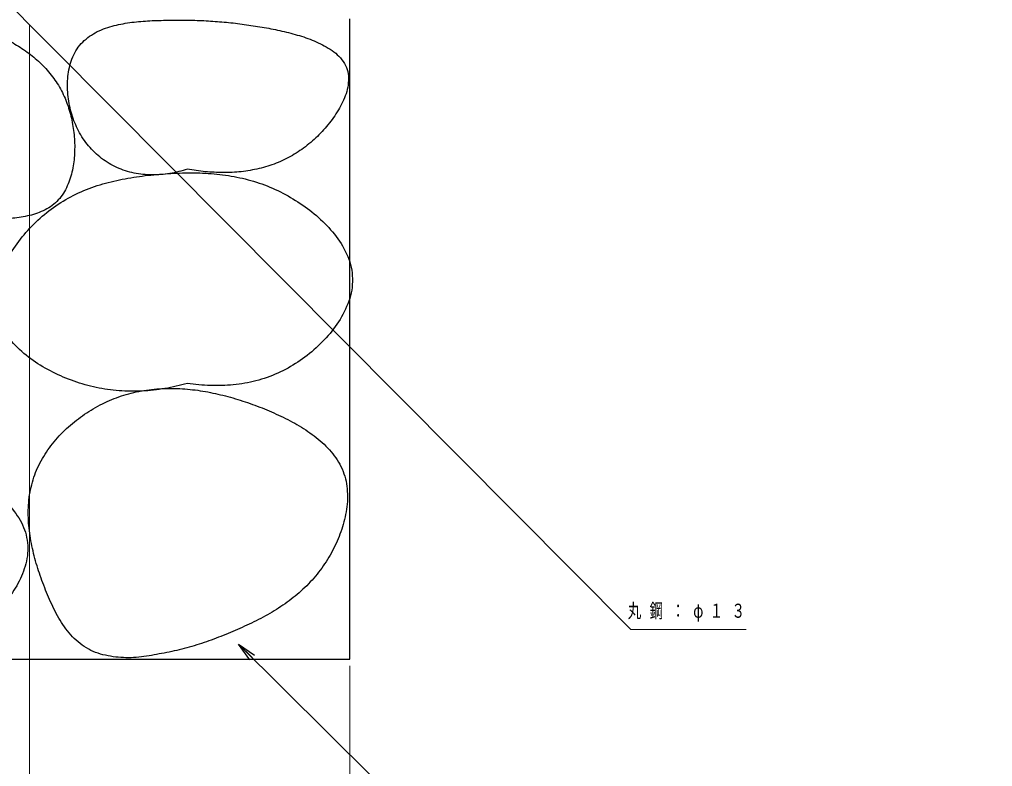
# Model space of a CAD drawing. Units: millimetres on the paper, scale 1:20. Extents: x -385 to 0, y 0 to 267.
# Drawn here: x -248.66 to -241.06, y 88.48 to 94.31 of the extents above; entities that cross this region are included whole.
import ezdxf

# ---------------------------------------------------------------- set-up
doc = ezdxf.new("R2010")
doc.units = ezdxf.units.MM
doc.layers.add('LY_1', color=7, linetype='Continuous', lineweight=25)
doc.styles.add('ＭＳ ゴシック', font='')
doc.styles.get('ＭＳ ゴシック').set_extended_font_data('MS Gothic')

msp = doc.modelspace()

# ---------------------------------------------------------------- linework, layer by layer
at = {"layer": 'LY_1', "lineweight": 13}
for p, q in [((-248.577, 94.269), (-248.577, 79.269)), ((-248.577, 93.319), (-248.577, 78.319)), ((-246.077, 89.269), (-246.077, 69.269))]:
    msp.add_line(p, q, dxfattribs=at)
at = {"layer": 'LY_1'}
for p, q in [((-246.077, 89.319), (-246.077, 94.319)), ((-246.945, 89.438), (-246.839, 89.332)), ((-246.945, 89.438), (-246.821, 89.35)), ((-246.856, 89.314), (-246.945, 89.438)), ((-271.077, 89.319), (-246.077, 89.319))]:
    msp.add_line(p, q, dxfattribs=at)
at = {"layer": 'LY_1', "lineweight": 13}
for points in [[(-256.077, 101.819), (-243.883, 89.551), (-242.983, 89.551)], [(-246.945, 89.438), (-241.36, 83.891), (-241.06, 83.891)]]:
    msp.add_lwpolyline(points, dxfattribs=at)
at = {"layer": 'LY_1'}
for points, knots in [([(-249.636, 92.488), (-249.597, 92.507), (-249.558, 92.526), (-249.519, 92.545), (-249.48, 92.564), (-249.441, 92.584), (-249.401, 92.602), (-249.362, 92.62), (-249.322, 92.638), (-249.281, 92.653), (-249.241, 92.669), (-249.199, 92.683), (-249.158, 92.695), (-249.116, 92.707), (-249.073, 92.717), (-249.031, 92.725), (-248.988, 92.733), (-248.945, 92.738), (-248.901, 92.743), (-248.858, 92.748), (-248.815, 92.75), (-248.771, 92.755), (-248.728, 92.76), (-248.685, 92.764), (-248.642, 92.771), (-248.599, 92.779), (-248.555, 92.787), (-248.515, 92.802), (-248.475, 92.817), (-248.433, 92.835), (-248.399, 92.861), (-248.365, 92.887), (-248.336, 92.921), (-248.312, 92.957), (-248.289, 92.993), (-248.272, 93.035), (-248.259, 93.076), (-248.245, 93.117), (-248.237, 93.16), (-248.231, 93.203), (-248.225, 93.246), (-248.224, 93.29), (-248.224, 93.333), (-248.225, 93.377), (-248.228, 93.42), (-248.235, 93.463), (-248.241, 93.506), (-248.25, 93.549), (-248.262, 93.591), (-248.273, 93.633), (-248.288, 93.674), (-248.306, 93.714), (-248.324, 93.753), (-248.345, 93.792), (-248.369, 93.828), (-248.393, 93.864), (-248.42, 93.898), (-248.449, 93.931), (-248.479, 93.963), (-248.511, 93.993), (-248.544, 94.02), (-248.577, 94.048), (-248.613, 94.074), (-248.65, 94.097), (-248.686, 94.121), (-248.724, 94.142), (-248.763, 94.162), (-248.802, 94.181), (-248.842, 94.198), (-248.883, 94.213), (-248.924, 94.228), (-248.965, 94.241), (-249.008, 94.252), (-249.05, 94.262), (-249.093, 94.271), (-249.136, 94.277), (-249.179, 94.282), (-249.222, 94.286), (-249.266, 94.287), (-249.309, 94.287), (-249.353, 94.285), (-249.396, 94.28), (-249.439, 94.275), (-249.482, 94.268), (-249.525, 94.258), (-249.567, 94.248), (-249.609, 94.235), (-249.649, 94.22), (-249.69, 94.205), (-249.731, 94.188), (-249.77, 94.169), (-249.809, 94.15), (-249.847, 94.129), (-249.885, 94.107), (-249.922, 94.085), (-249.958, 94.061), (-249.994, 94.035), (-250.029, 94.01), (-250.063, 93.983), (-250.096, 93.955), (-250.13, 93.927), (-250.162, 93.898), (-250.193, 93.867), (-250.223, 93.836), (-250.253, 93.804), (-250.28, 93.77), (-250.308, 93.737), (-250.334, 93.702), (-250.358, 93.665), (-250.381, 93.629), (-250.403, 93.59), (-250.421, 93.551), (-250.44, 93.512), (-250.456, 93.471), (-250.468, 93.43), (-250.481, 93.388), (-250.49, 93.345), (-250.496, 93.302), (-250.502, 93.259), (-250.505, 93.215), (-250.504, 93.172), (-250.503, 93.129), (-250.499, 93.085), (-250.492, 93.042), (-250.485, 92.999), (-250.474, 92.957), (-250.46, 92.916), (-250.446, 92.875), (-250.429, 92.834), (-250.408, 92.796), (-250.387, 92.758), (-250.363, 92.721), (-250.336, 92.687), (-250.309, 92.653), (-250.279, 92.621), (-250.246, 92.593), (-250.213, 92.564), (-250.178, 92.538), (-250.14, 92.517), (-250.103, 92.496), (-250.062, 92.477), (-250.021, 92.465), (-249.979, 92.453), (-249.935, 92.446), (-249.892, 92.444), (-249.849, 92.442), (-249.805, 92.447), (-249.762, 92.454), (-249.719, 92.461), (-249.678, 92.475), (-249.636, 92.488)], [0, 0, 0, 0, 1, 1, 1, 2, 2, 2, 3, 3, 3, 4, 4, 4, 5, 5, 5, 6, 6, 6, 7, 7, 7, 8, 8, 8, 9, 9, 9, 10, 10, 10, 11, 11, 11, 12, 12, 12, 13, 13, 13, 14, 14, 14, 15, 15, 15, 16, 16, 16, 17, 17, 17, 18, 18, 18, 19, 19, 19, 20, 20, 20, 21, 21, 21, 22, 22, 22, 23, 23, 23, 24, 24, 24, 25, 25, 25, 26, 26, 26, 27, 27, 27, 28, 28, 28, 29, 29, 29, 30, 30, 30, 31, 31, 31, 32, 32, 32, 33, 33, 33, 34, 34, 34, 35, 35, 35, 36, 36, 36, 37, 37, 37, 38, 38, 38, 39, 39, 39, 40, 40, 40, 41, 41, 41, 42, 42, 42, 43, 43, 43, 44, 44, 44, 45, 45, 45, 46, 46, 46, 47, 47, 47, 48, 48, 48, 49, 49, 49, 50, 50, 50, 50]), ([(-247.344, 93.145), (-247.298, 93.138), (-247.251, 93.131), (-247.205, 93.126), (-247.158, 93.122), (-247.111, 93.119), (-247.064, 93.119), (-247.018, 93.119), (-246.971, 93.121), (-246.924, 93.126), (-246.878, 93.132), (-246.831, 93.139), (-246.785, 93.15), (-246.74, 93.161), (-246.695, 93.175), (-246.651, 93.192), (-246.608, 93.209), (-246.565, 93.229), (-246.525, 93.253), (-246.485, 93.276), (-246.446, 93.303), (-246.409, 93.332), (-246.372, 93.361), (-246.338, 93.393), (-246.305, 93.427), (-246.273, 93.461), (-246.242, 93.497), (-246.215, 93.534), (-246.187, 93.572), (-246.161, 93.612), (-246.141, 93.654), (-246.12, 93.695), (-246.1, 93.74), (-246.093, 93.785), (-246.085, 93.831), (-246.083, 93.882), (-246.096, 93.924), (-246.11, 93.967), (-246.142, 94.007), (-246.174, 94.039), (-246.207, 94.072), (-246.25, 94.095), (-246.291, 94.117), (-246.332, 94.139), (-246.376, 94.156), (-246.42, 94.172), (-246.464, 94.187), (-246.51, 94.2), (-246.555, 94.212), (-246.6, 94.223), (-246.646, 94.233), (-246.692, 94.242), (-246.738, 94.251), (-246.785, 94.259), (-246.831, 94.266), (-246.877, 94.273), (-246.924, 94.279), (-246.97, 94.285), (-247.017, 94.29), (-247.063, 94.295), (-247.11, 94.298), (-247.157, 94.302), (-247.204, 94.305), (-247.25, 94.307), (-247.297, 94.308), (-247.344, 94.309), (-247.391, 94.309), (-247.438, 94.31), (-247.485, 94.31), (-247.532, 94.308), (-247.578, 94.307), (-247.625, 94.306), (-247.672, 94.302), (-247.719, 94.299), (-247.766, 94.295), (-247.812, 94.287), (-247.858, 94.28), (-247.905, 94.271), (-247.949, 94.257), (-247.993, 94.243), (-248.039, 94.227), (-248.078, 94.202), (-248.118, 94.178), (-248.156, 94.148), (-248.185, 94.113), (-248.214, 94.077), (-248.236, 94.033), (-248.251, 93.989), (-248.267, 93.946), (-248.274, 93.898), (-248.278, 93.852), (-248.282, 93.805), (-248.28, 93.758), (-248.275, 93.711), (-248.27, 93.665), (-248.26, 93.618), (-248.247, 93.574), (-248.233, 93.529), (-248.215, 93.485), (-248.194, 93.444), (-248.172, 93.403), (-248.145, 93.363), (-248.115, 93.327), (-248.085, 93.292), (-248.051, 93.258), (-248.014, 93.23), (-247.977, 93.202), (-247.936, 93.177), (-247.894, 93.158), (-247.852, 93.139), (-247.806, 93.124), (-247.76, 93.115), (-247.715, 93.105), (-247.667, 93.101), (-247.621, 93.101), (-247.574, 93.1), (-247.527, 93.104), (-247.481, 93.112), (-247.435, 93.119), (-247.389, 93.132), (-247.344, 93.145)], [0, 0, 0, 0, 1, 1, 1, 2, 2, 2, 3, 3, 3, 4, 4, 4, 5, 5, 5, 6, 6, 6, 7, 7, 7, 8, 8, 8, 9, 9, 9, 10, 10, 10, 11, 11, 11, 12, 12, 12, 13, 13, 13, 14, 14, 14, 15, 15, 15, 16, 16, 16, 17, 17, 17, 18, 18, 18, 19, 19, 19, 20, 20, 20, 21, 21, 21, 22, 22, 22, 23, 23, 23, 24, 24, 24, 25, 25, 25, 26, 26, 26, 27, 27, 27, 28, 28, 28, 29, 29, 29, 30, 30, 30, 31, 31, 31, 32, 32, 32, 33, 33, 33, 34, 34, 34, 35, 35, 35, 36, 36, 36, 37, 37, 37, 38, 38, 38, 39, 39, 39, 40, 40, 40, 40]), ([(-247.344, 91.472), (-247.285, 91.465), (-247.225, 91.458), (-247.165, 91.456), (-247.105, 91.455), (-247.045, 91.456), (-246.986, 91.462), (-246.926, 91.468), (-246.866, 91.478), (-246.809, 91.493), (-246.751, 91.509), (-246.694, 91.528), (-246.639, 91.553), (-246.585, 91.577), (-246.532, 91.607), (-246.482, 91.639), (-246.432, 91.672), (-246.384, 91.71), (-246.34, 91.75), (-246.296, 91.79), (-246.254, 91.834), (-246.217, 91.881), (-246.18, 91.928), (-246.146, 91.978), (-246.12, 92.032), (-246.094, 92.085), (-246.071, 92.143), (-246.062, 92.201), (-246.053, 92.259), (-246.054, 92.323), (-246.066, 92.38), (-246.078, 92.437), (-246.104, 92.494), (-246.133, 92.546), (-246.162, 92.598), (-246.201, 92.645), (-246.241, 92.69), (-246.281, 92.734), (-246.326, 92.775), (-246.372, 92.812), (-246.419, 92.849), (-246.469, 92.883), (-246.52, 92.914), (-246.571, 92.945), (-246.625, 92.973), (-246.68, 92.997), (-246.735, 93.021), (-246.791, 93.041), (-246.849, 93.057), (-246.906, 93.074), (-246.965, 93.086), (-247.024, 93.096), (-247.084, 93.105), (-247.144, 93.111), (-247.203, 93.114), (-247.263, 93.117), (-247.323, 93.117), (-247.383, 93.116), (-247.443, 93.114), (-247.503, 93.111), (-247.563, 93.106), (-247.622, 93.101), (-247.682, 93.095), (-247.741, 93.086), (-247.801, 93.077), (-247.86, 93.067), (-247.918, 93.053), (-247.976, 93.039), (-248.034, 93.023), (-248.09, 93.002), (-248.147, 92.982), (-248.202, 92.958), (-248.255, 92.93), (-248.308, 92.902), (-248.359, 92.87), (-248.407, 92.834), (-248.455, 92.798), (-248.5, 92.759), (-248.543, 92.716), (-248.585, 92.674), (-248.625, 92.629), (-248.661, 92.581), (-248.696, 92.533), (-248.73, 92.482), (-248.757, 92.429), (-248.784, 92.376), (-248.808, 92.32), (-248.822, 92.262), (-248.836, 92.205), (-248.846, 92.142), (-248.841, 92.084), (-248.836, 92.026), (-248.818, 91.965), (-248.792, 91.912), (-248.766, 91.86), (-248.726, 91.811), (-248.686, 91.768), (-248.645, 91.725), (-248.597, 91.687), (-248.549, 91.652), (-248.5, 91.617), (-248.447, 91.587), (-248.394, 91.56), (-248.341, 91.533), (-248.285, 91.509), (-248.229, 91.49), (-248.172, 91.47), (-248.114, 91.453), (-248.056, 91.441), (-247.997, 91.429), (-247.938, 91.42), (-247.878, 91.416), (-247.818, 91.411), (-247.758, 91.41), (-247.698, 91.413), (-247.639, 91.416), (-247.579, 91.423), (-247.52, 91.433), (-247.461, 91.443), (-247.402, 91.457), (-247.344, 91.472)], [0, 0, 0, 0, 1, 1, 1, 2, 2, 2, 3, 3, 3, 4, 4, 4, 5, 5, 5, 6, 6, 6, 7, 7, 7, 8, 8, 8, 9, 9, 9, 10, 10, 10, 11, 11, 11, 12, 12, 12, 13, 13, 13, 14, 14, 14, 15, 15, 15, 16, 16, 16, 17, 17, 17, 18, 18, 18, 19, 19, 19, 20, 20, 20, 21, 21, 21, 22, 22, 22, 23, 23, 23, 24, 24, 24, 25, 25, 25, 26, 26, 26, 27, 27, 27, 28, 28, 28, 29, 29, 29, 30, 30, 30, 31, 31, 31, 32, 32, 32, 33, 33, 33, 34, 34, 34, 35, 35, 35, 36, 36, 36, 37, 37, 37, 38, 38, 38, 39, 39, 39, 40, 40, 40, 40]), ([(-247.604, 89.353), (-247.552, 89.363), (-247.499, 89.372), (-247.447, 89.384), (-247.394, 89.396), (-247.343, 89.41), (-247.291, 89.425), (-247.24, 89.44), (-247.189, 89.458), (-247.139, 89.476), (-247.089, 89.495), (-247.039, 89.515), (-246.99, 89.536), (-246.94, 89.557), (-246.891, 89.579), (-246.843, 89.602), (-246.795, 89.626), (-246.747, 89.65), (-246.701, 89.677), (-246.655, 89.704), (-246.609, 89.733), (-246.566, 89.764), (-246.523, 89.795), (-246.48, 89.829), (-246.442, 89.866), (-246.403, 89.902), (-246.366, 89.942), (-246.332, 89.983), (-246.299, 90.025), (-246.268, 90.069), (-246.241, 90.115), (-246.213, 90.161), (-246.189, 90.209), (-246.168, 90.259), (-246.148, 90.308), (-246.13, 90.359), (-246.118, 90.411), (-246.105, 90.463), (-246.096, 90.517), (-246.095, 90.57), (-246.094, 90.623), (-246.097, 90.678), (-246.111, 90.729), (-246.124, 90.78), (-246.147, 90.831), (-246.175, 90.876), (-246.203, 90.92), (-246.24, 90.961), (-246.278, 90.998), (-246.317, 91.035), (-246.36, 91.068), (-246.404, 91.098), (-246.448, 91.129), (-246.495, 91.156), (-246.542, 91.181), (-246.589, 91.206), (-246.638, 91.229), (-246.687, 91.25), (-246.736, 91.272), (-246.786, 91.291), (-246.836, 91.309), (-246.887, 91.328), (-246.938, 91.344), (-246.989, 91.359), (-247.04, 91.374), (-247.093, 91.387), (-247.145, 91.398), (-247.197, 91.409), (-247.25, 91.418), (-247.304, 91.424), (-247.357, 91.43), (-247.41, 91.433), (-247.464, 91.434), (-247.517, 91.434), (-247.571, 91.432), (-247.624, 91.426), (-247.677, 91.419), (-247.731, 91.41), (-247.782, 91.397), (-247.834, 91.384), (-247.886, 91.367), (-247.935, 91.347), (-247.984, 91.327), (-248.033, 91.302), (-248.079, 91.275), (-248.125, 91.248), (-248.169, 91.218), (-248.211, 91.185), (-248.253, 91.152), (-248.294, 91.116), (-248.331, 91.077), (-248.368, 91.039), (-248.403, 90.997), (-248.433, 90.954), (-248.463, 90.91), (-248.491, 90.863), (-248.513, 90.815), (-248.535, 90.766), (-248.552, 90.714), (-248.564, 90.663), (-248.576, 90.611), (-248.583, 90.557), (-248.585, 90.503), (-248.588, 90.45), (-248.585, 90.396), (-248.58, 90.343), (-248.574, 90.29), (-248.565, 90.237), (-248.553, 90.184), (-248.542, 90.132), (-248.528, 90.08), (-248.512, 90.029), (-248.496, 89.978), (-248.478, 89.928), (-248.458, 89.878), (-248.439, 89.828), (-248.418, 89.778), (-248.395, 89.73), (-248.371, 89.682), (-248.346, 89.634), (-248.316, 89.59), (-248.286, 89.546), (-248.252, 89.502), (-248.213, 89.467), (-248.173, 89.432), (-248.127, 89.402), (-248.079, 89.38), (-248.031, 89.359), (-247.976, 89.347), (-247.924, 89.339), (-247.871, 89.331), (-247.817, 89.33), (-247.764, 89.332), (-247.71, 89.335), (-247.657, 89.344), (-247.604, 89.353)], [0, 0, 0, 0, 1, 1, 1, 2, 2, 2, 3, 3, 3, 4, 4, 4, 5, 5, 5, 6, 6, 6, 7, 7, 7, 8, 8, 8, 9, 9, 9, 10, 10, 10, 11, 11, 11, 12, 12, 12, 13, 13, 13, 14, 14, 14, 15, 15, 15, 16, 16, 16, 17, 17, 17, 18, 18, 18, 19, 19, 19, 20, 20, 20, 21, 21, 21, 22, 22, 22, 23, 23, 23, 24, 24, 24, 25, 25, 25, 26, 26, 26, 27, 27, 27, 28, 28, 28, 29, 29, 29, 30, 30, 30, 31, 31, 31, 32, 32, 32, 33, 33, 33, 34, 34, 34, 35, 35, 35, 36, 36, 36, 37, 37, 37, 38, 38, 38, 39, 39, 39, 40, 40, 40, 41, 41, 41, 42, 42, 42, 43, 43, 43, 44, 44, 44, 45, 45, 45, 45]), ([(-249.847, 89.341), (-249.792, 89.337), (-249.736, 89.333), (-249.681, 89.334), (-249.626, 89.335), (-249.57, 89.338), (-249.516, 89.346), (-249.461, 89.353), (-249.406, 89.363), (-249.353, 89.378), (-249.3, 89.393), (-249.247, 89.411), (-249.197, 89.433), (-249.146, 89.455), (-249.097, 89.482), (-249.051, 89.511), (-249.004, 89.541), (-248.959, 89.574), (-248.917, 89.61), (-248.875, 89.646), (-248.835, 89.684), (-248.799, 89.726), (-248.762, 89.767), (-248.728, 89.811), (-248.698, 89.858), (-248.669, 89.904), (-248.642, 89.954), (-248.624, 90.006), (-248.606, 90.057), (-248.591, 90.113), (-248.59, 90.167), (-248.588, 90.222), (-248.598, 90.279), (-248.615, 90.33), (-248.633, 90.381), (-248.664, 90.43), (-248.696, 90.474), (-248.729, 90.518), (-248.77, 90.558), (-248.811, 90.594), (-248.852, 90.63), (-248.898, 90.662), (-248.945, 90.691), (-248.992, 90.72), (-249.042, 90.746), (-249.093, 90.767), (-249.144, 90.788), (-249.197, 90.806), (-249.25, 90.819), (-249.304, 90.832), (-249.359, 90.841), (-249.414, 90.847), (-249.468, 90.853), (-249.524, 90.854), (-249.579, 90.855), (-249.634, 90.855), (-249.69, 90.853), (-249.745, 90.851), (-249.8, 90.849), (-249.856, 90.845), (-249.911, 90.843), (-249.966, 90.841), (-250.021, 90.84), (-250.077, 90.839), (-250.132, 90.838), (-250.187, 90.84), (-250.243, 90.839), (-250.298, 90.837), (-250.353, 90.837), (-250.408, 90.831), (-250.463, 90.825), (-250.519, 90.818), (-250.572, 90.803), (-250.624, 90.787), (-250.677, 90.767), (-250.725, 90.74), (-250.773, 90.714), (-250.818, 90.679), (-250.858, 90.642), (-250.899, 90.606), (-250.936, 90.563), (-250.968, 90.519), (-251.001, 90.474), (-251.03, 90.426), (-251.053, 90.376), (-251.076, 90.326), (-251.096, 90.273), (-251.108, 90.22), (-251.12, 90.166), (-251.127, 90.11), (-251.125, 90.055), (-251.123, 90.001), (-251.112, 89.945), (-251.095, 89.893), (-251.079, 89.841), (-251.053, 89.79), (-251.024, 89.743), (-250.995, 89.697), (-250.959, 89.653), (-250.921, 89.613), (-250.884, 89.573), (-250.841, 89.537), (-250.797, 89.504), (-250.753, 89.471), (-250.705, 89.442), (-250.656, 89.417), (-250.607, 89.392), (-250.555, 89.37), (-250.503, 89.354), (-250.45, 89.337), (-250.396, 89.325), (-250.341, 89.317), (-250.287, 89.308), (-250.231, 89.304), (-250.176, 89.304), (-250.121, 89.303), (-250.065, 89.306), (-250.01, 89.313), (-249.955, 89.319), (-249.901, 89.33), (-249.847, 89.341)], [0, 0, 0, 0, 1, 1, 1, 2, 2, 2, 3, 3, 3, 4, 4, 4, 5, 5, 5, 6, 6, 6, 7, 7, 7, 8, 8, 8, 9, 9, 9, 10, 10, 10, 11, 11, 11, 12, 12, 12, 13, 13, 13, 14, 14, 14, 15, 15, 15, 16, 16, 16, 17, 17, 17, 18, 18, 18, 19, 19, 19, 20, 20, 20, 21, 21, 21, 22, 22, 22, 23, 23, 23, 24, 24, 24, 25, 25, 25, 26, 26, 26, 27, 27, 27, 28, 28, 28, 29, 29, 29, 30, 30, 30, 31, 31, 31, 32, 32, 32, 33, 33, 33, 34, 34, 34, 35, 35, 35, 36, 36, 36, 37, 37, 37, 38, 38, 38, 39, 39, 39, 40, 40, 40, 40])]:
    msp.add_open_spline(points, degree=3, knots=knots, dxfattribs=at)

# ---------------------------------------------------------------- texts
at = {"layer": 'LY_1', "insert": (-243.907, 89.683), "char_height": 0.11, "attachment_point": 4, "style": 'ＭＳ ゴシック'}
msp.add_mtext('\\T1.62;\\W0.7;丸鋼：φ１３', dxfattribs=at)

doc.saveas('drawing.dxf')
